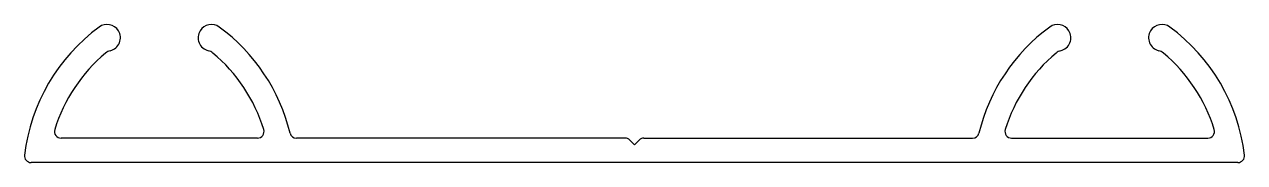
# Model space of a CAD drawing. Extents: x 798.6 to 853.5, y 438.7 to 444.9.
import ezdxf

# ---------------------------------------------------------------- set-up
doc = ezdxf.new("R2010")
doc.units = 0
doc.layers.get('0').update_dxf_attribs({"linetype": 'CONTINUOUS'})

msp = doc.modelspace()

# ---------------------------------------------------------------- linework, layer by layer
for p, q in [((809.052, 439.808), (800.207, 439.808)), ((825.622, 439.808), (810.815, 439.808)), ((826.047, 439.508), (825.834, 439.72)), ((826.047, 439.508), (826.259, 439.72)), ((826.471, 439.808), (841.278, 439.808)), ((843.041, 439.808), (851.886, 439.808)), ((853.241, 438.708), (798.852, 438.708))]:
    msp.add_line(p, q)
for centre, radius, start, end in [((802.28, 444.324), 0.6, 32.147, 126.2695), ((806.98, 444.324), 0.6, 53.7305, 147.853), ((845.113, 444.324), 0.6, 32.147, 126.2695), ((849.813, 444.324), 0.6, 53.7305, 147.853), ((806.895, 438.033), 8.402, 126.2695, 173.094), ((802.28, 444.324), 0.6, 283.3901, 32.147), ((806.98, 444.324), 0.6, 147.853, 256.6099), ((802.364, 438.033), 8.402, 13.7893, 53.7305), ((849.729, 438.033), 8.402, 126.2695, 166.2107), ((845.113, 444.324), 0.6, 283.3901, 32.147), ((849.813, 444.324), 0.6, 147.853, 256.6099), ((845.198, 438.033), 8.402, 6.906, 53.7305), ((806.895, 438.033), 7.302, 129.8741, 162.7695), ((802.534, 443.254), 0.5, 103.3901, 129.8741), ((806.725, 443.254), 0.5, 50.1259, 76.6099), ((802.364, 438.033), 7.302, 17.2305, 50.1259), ((849.729, 438.033), 7.302, 129.8741, 162.7695), ((845.368, 443.254), 0.5, 103.3901, 129.8741), ((849.559, 443.254), 0.5, 50.1259, 76.6099), ((845.198, 438.033), 7.302, 17.2305, 50.1259), ((800.207, 440.108), 0.3, 162.7695, 270), ((809.052, 440.108), 0.3, 270, 17.2305), ((810.815, 440.108), 0.3, 193.7893, 270), ((841.278, 440.108), 0.3, 270, 346.2107), ((843.041, 440.108), 0.3, 162.7695, 270), ((851.886, 440.108), 0.3, 270, 17.2305), ((825.622, 439.508), 0.3, 45, 90), ((826.471, 439.508), 0.3, 90, 135), ((798.852, 439.008), 0.3, 173.094, 270), ((853.241, 439.008), 0.3, 270, 6.906)]:
    msp.add_arc(centre, radius, start, end)

doc.saveas('drawing.dxf')
